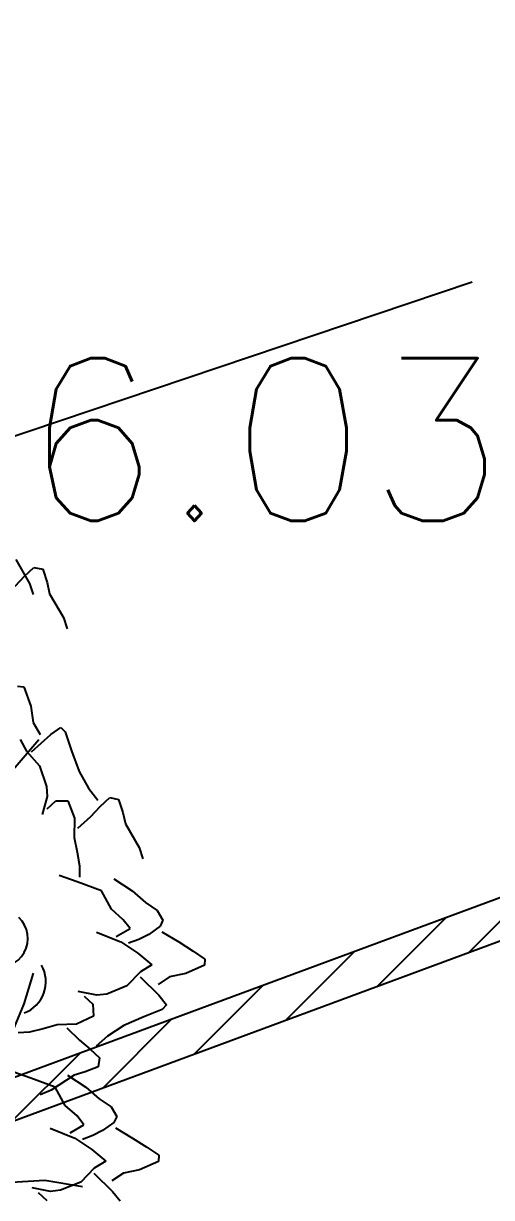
# Model space of a CAD drawing. Extents: x 524954 to 526204, y 9523489 to 9524010.
# Drawn here: x 525649.09 to 525651.96, y 9523645.62 to 9523652.84 of the extents above; entities that cross this region are included whole.
import ezdxf

# ---------------------------------------------------------------- set-up
doc = ezdxf.new("R2010")
doc.units = 0
doc.header["$PDMODE"] = 33
doc.header["$PDSIZE"] = 0.1
doc.linetypes.add('ACAD_ISO12W100', pattern=[21, 12, -3, 0, -3, 0, -3])
doc.linetypes.add('AXES2', pattern=[28.575, 19.05, -3.175, 3.175, -3.175])
for name, color, linetype in [('Arbre', 34, 'ACAD_ISO12W100'), ('Axe_Piste', 3, 'AXES2'), ('Cloture', 7, 'Continuous'), ('Murs', 1, 'Continuous'), ('TopoAlt', 3, 'Continuous'), ('TOPOJIS', 7, 'Continuous')]:
    doc.layers.add(name, color=color, linetype=linetype)
doc.styles.add('Simplex 1.0', font='Simplex.shx', dxfattribs={"width": 0.99, "height": 1})

# ---------------------------------------------------------------- blocks, each defined once
blk = doc.blocks.new('TCPOINT M')
at = {"color": 0}
blk.add_point((0, 0), dxfattribs=at)
at = {"layer": 'TopoAlt', "style": 'Simplex 1.0', "width": 0.99}
blk.add_attdef('ALT', (0.15, 0.15), '', height=1, dxfattribs=at)
blk = doc.blocks.new('v088')
at = {"linetype": 'Continuous'}
for p, q in [((1.8041, 10.9906), (1.8887, 10.8444)), ((1.8887, 10.8444), (1.9118, 10.7752)), ((1.8156, 10.2117), (1.8541, 10.2078)), ((1.8541, 10.2078), (1.8964, 10.0886)), ((1.8964, 10.0886), (1.9118, 9.9886)), ((1.9118, 9.9886), (1.9541, 9.9155)), ((1.9002, 9.8078), (2.0195, 9.9155)), ((2.0195, 9.9155), (2.081, 9.9578)), ((2.081, 9.9578), (2.1079, 9.9309)), ((2.1079, 9.9309), (2.1464, 9.8155)), ((1.6901, 9.587), (1.945, 9.8846)), ((1.831, 9.8847), (1.8695, 9.8116)), ((1.8695, 9.8116), (1.9502, 9.7232)), ((2.1464, 9.8155), (2.1926, 9.6885)), ((1.9502, 9.7232), (1.9925, 9.5962)), ((2.1926, 9.6885), (2.2503, 9.5847)), ((1.9964, 9.5347), (1.9656, 9.4231)), ((1.9925, 9.5962), (1.9964, 9.5347)), ((2.2503, 9.5847), (2.308, 9.5116)), ((1.9964, 9.4577), (2.0502, 9.5077)), ((2.0502, 9.5077), (2.1233, 9.5077)), ((2.1233, 9.5077), (2.1656, 9.4)), ((2.2657, 9.4116), (2.3233, 9.4731)), ((2.3233, 9.4731), (2.381, 9.527)), ((2.381, 9.527), (2.4349, 9.5154)), ((2.4349, 9.5154), (2.4618, 9.4347)), ((2.1656, 9.4), (2.1618, 9.2808)), ((2.1849, 9.3385), (2.2657, 9.4116)), ((2.4618, 9.4347), (2.4772, 9.3654)), ((2.4772, 9.3654), (2.5618, 9.2193)), ((2.1618, 9.2808), (2.181, 9.1923)), ((2.181, 9.1923), (2.1964, 9.1077)), ((2.5618, 9.2193), (2.5849, 9.15)), ((2.1964, 9.1077), (2.1964, 9.0385)), ((2.1801, 9.009), (2.0697, 9.0483)), ((2.4064, 9.0272), (2.519, 8.9533)), ((2.3301, 8.953), (2.1801, 9.009)), ((2.3912, 8.8412), (2.3301, 8.953)), ((2.519, 8.9533), (2.6006, 8.8814)), ((2.6006, 8.8814), (2.6731, 8.832)), ((2.4646, 8.7765), (2.3912, 8.8412)), ((2.6731, 8.832), (2.7077, 8.7725)), ((2.5067, 8.7213), (2.4646, 8.7765)), ((2.6907, 8.7368), (2.6207, 8.6861)), ((2.7077, 8.7725), (2.6907, 8.7368)), ((2.2998, 8.7005), (2.4501, 8.6406)), ((2.421, 8.6735), (2.5067, 8.7213)), ((2.6207, 8.6861), (2.5609, 8.6554)), ((2.7005, 8.7027), (2.8047, 8.6399)), ((2.4501, 8.6406), (2.5548, 8.5702)), ((2.5609, 8.6554), (2.4969, 8.632)), ((2.8047, 8.6399), (2.8931, 8.5838)), ((2.5548, 8.5702), (2.6402, 8.4985)), ((2.8931, 8.5838), (2.9656, 8.5345)), ((2.9656, 8.5345), (2.9641, 8.4958)), ((1.8546, 8.2596), (1.9129, 8.4473)), ((2.5697, 8.4555), (2.4865, 8.3693)), ((2.6402, 8.4985), (2.5697, 8.4555)), ((2.9641, 8.4958), (2.8478, 8.4461)), ((2.5678, 8.4245), (2.6828, 8.3123)), ((2.749, 8.4244), (2.6787, 8.3776)), ((2.8478, 8.4461), (2.749, 8.4244)), ((2.3013, 8.3113), (2.188, 8.335)), ((2.2245, 8.3065), (2.2778, 8.2559)), ((2.3625, 8.3191), (2.3013, 8.3113)), ((2.4865, 8.3693), (2.3625, 8.3191)), ((2.6828, 8.3123), (2.7289, 8.2536)), ((1.7363, 7.971), (1.8546, 8.2596)), ((2.2778, 8.2559), (2.2824, 8.183)), ((2.7289, 8.2536), (2.7037, 8.225)), ((2.2824, 8.183), (2.1776, 8.1339)), ((2.591, 8.1793), (2.4672, 8.1253)), ((2.7037, 8.225), (2.591, 8.1793)), ((1.9713, 8.1055), (1.8878, 8.0848)), ((2.0584, 8.1303), (1.9713, 8.1055)), ((2.1776, 8.1339), (2.0584, 8.1303)), ((2.1174, 8.1109), (2.1954, 8.0349)), ((2.4672, 8.1253), (2.3672, 8.0611)), ((1.8878, 8.0848), (1.8187, 8.0804)), ((2.1954, 8.0349), (2.2605, 7.9811)), ((2.3672, 8.0611), (2.2979, 7.9989)), ((2.2605, 7.9811), (2.3179, 7.927)), ((2.3098, 7.8725), (2.2308, 7.8405)), ((2.3179, 7.927), (2.3098, 7.8725)), ((1.8965, 7.8022), (1.7861, 7.8414)), ((2.0465, 7.7461), (1.8965, 7.8022)), ((2.1627, 7.8208), (2.0222, 7.7271)), ((2.1227, 7.8203), (2.2353, 7.7465)), ((2.2308, 7.8405), (2.1627, 7.8208)), ((2.0222, 7.7271), (1.9545, 7.6997)), ((2.1075, 7.6343), (2.0465, 7.7461)), ((2.2353, 7.7465), (2.3169, 7.6746)), ((2.3169, 7.6746), (2.3894, 7.6252)), ((2.1809, 7.5696), (2.1075, 7.6343)), ((2.3894, 7.6252), (2.424, 7.5657)), ((2.1373, 7.4666), (2.223, 7.5144)), ((2.223, 7.5144), (2.1809, 7.5696)), ((2.407, 7.5299), (2.337, 7.4793)), ((2.424, 7.5657), (2.407, 7.5299)), ((2.0162, 7.4937), (2.1664, 7.4338)), ((2.2772, 7.4485), (2.2132, 7.4252)), ((2.337, 7.4793), (2.2772, 7.4485)), ((2.4169, 7.4959), (2.521, 7.4331)), ((2.1664, 7.4338), (2.2711, 7.3633)), ((2.521, 7.4331), (2.6094, 7.377)), ((2.6094, 7.377), (2.6819, 7.3276)), ((2.2711, 7.3633), (2.3565, 7.2916)), ((2.3565, 7.2916), (2.286, 7.2486)), ((2.6819, 7.3276), (2.6805, 7.289)), ((2.286, 7.2486), (2.2028, 7.1624)), ((2.5641, 7.2392), (2.4653, 7.2176)), ((2.6805, 7.289), (2.5641, 7.2392)), ((1.778, 7.1634), (1.983, 7.1739)), ((1.983, 7.1739), (2.2139, 7.1352)), ((2.2028, 7.1624), (2.0788, 7.1122)), ((2.2841, 7.2177), (2.3991, 7.1055)), ((2.4653, 7.2176), (2.395, 7.1707)), ((2.0176, 7.1045), (1.9044, 7.1282)), ((1.9408, 7.0996), (1.9941, 7.049)), ((2.0788, 7.1122), (2.0176, 7.1045)), ((2.3991, 7.1055), (2.4452, 7.0467)), ((3.2465, 5.665), (3.3042, 5.7189)), ((3.3042, 5.7189), (3.3581, 5.7073)), ((3.3581, 5.7073), (3.385, 5.6266)), ((3.1888, 5.6035), (3.2465, 5.665)), ((3.385, 5.6266), (3.4004, 5.5573)), ((3.4004, 5.5573), (3.485, 5.4112)), ((3.485, 5.4112), (3.5081, 5.3419))]:
    blk.add_line(p, q, dxfattribs=at)
for centre, major_axis, start_param, end_param in [((1.7019, 8.6608), (0.1246, 0.1246), 3.651933, 6.315792), ((1.7845, 8.3943), (-0.1445, 0.1445), 2.713295, 4.448408)]:
    blk.add_ellipse(centre, major_axis=major_axis, ratio=1, start_param=start_param, end_param=end_param, dxfattribs=at)

msp = doc.modelspace()

# ---------------------------------------------------------------- hatches: boundary and pattern name
at = {"layer": 'Murs'}
h = msp.add_hatch(dxfattribs=at)
h.set_pattern_fill('_U', color=256, scale=0.25, angle=45, style=0, pattern_type=0)
h.set_pattern_definition([(45, (0, 0), (-0.1767766952966, 0.1767766952966), [])])
h.paths.add_polyline_path([(525652.3614, 9523624.9651), (525652.0535, 9523625.5204), (525647.7383, 9523635.7223), (525645.0122, 9523644.8741), (525668.5844, 9523653.6079), (525668.6712, 9523653.3734), (525645.3187, 9523644.721), (525647.974, 9523635.8069), (525652.2786, 9523625.63), (525652.58, 9523625.0863)])

# ---------------------------------------------------------------- linework, layer by layer
at = {"layer": 'Axe_Piste', "ltscale": 0.25, "flags": 128}
msp.add_lwpolyline([(525647.3288, 9523649.7324), (525666.3277, 9523656.1326), (525679.8683, 9523660.8752), (525691.9667, 9523666.1992), (525693.5727, 9523680.323), (525694.668, 9523700.8649), (525695.7254, 9523712.5008), (525696.0051, 9523715.9155)], dxfattribs=at)
at = {"layer": 'Cloture', "flags": 128}
for points in [[(525652.3614, 9523624.9651), (525652.0535, 9523625.5204), (525647.7383, 9523635.7223), (525645.0122, 9523644.8741), (525668.5844, 9523653.6079)], [(525652.58, 9523625.0863), (525652.2786, 9523625.63), (525647.974, 9523635.8069), (525645.3187, 9523644.721), (525668.6712, 9523653.3734)]]:
    msp.add_lwpolyline(points, dxfattribs=at)

# ---------------------------------------------------------------- block references
at = {"layer": 'Arbre'}
for p in [(525645.8464, 9523643.7777), (525647.235, 9523638.554)]:
    msp.add_blockref('v088', p, dxfattribs=at)
at = {"layer": 'TOPOJIS'}
ref = msp.add_blockref('TCPOINT M', (525647.3288, 9523649.7324, 276.03), dxfattribs=at)
ref.add_attrib('ALT', '276.03', (525647.3788, 9523649.7824, 276.03), dxfattribs={"layer": 'TopoAlt', "height": 1, "style": 'Simplex 1.0', "width": 0.99})

doc.saveas('drawing.dxf')
